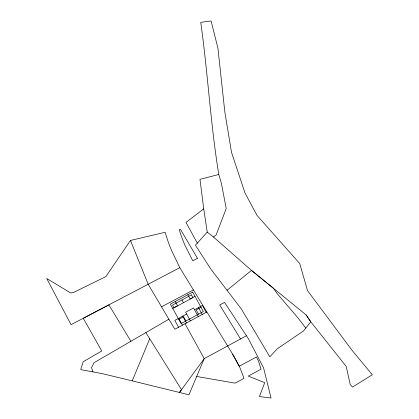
<?xml version="1.0" encoding="UTF-8"?>
<svg xmlns="http://www.w3.org/2000/svg" width="419" height="419" viewBox="0 0 419 419"><rect width="100%" height="100%" fill="white"/><g stroke="black" fill="none" stroke-linecap="round" stroke-linejoin="round"><path stroke-width="0.63" d="M130.896 341.291L108.898 304.891L83.281 318.288L101.744 350.981L83.161 361.78L80.731 369.616L101.937 373.559L132.221 380.871L149.703 338.746M130.477 240.448L105.855 276.592L73.43 292.556L70.617 292.96L46.703 278.452L71.068 324.673L179.814 267.662L171.973 251.363A206.667 180.228 -27 0 1 167.919 241.04L165.117 232.294L130.477 240.448L148.211 284.339L174.838 329.261L206.855 311.961M207.232 232.11L195.443 245.215L210.94 269.265L241.402 309.06L269.826 356.805L277.252 348.838L303.513 330.916L310.788 321.823L306.038 314.863L251.484 270.396L213.496 237.039L207.232 232.11L203.718 208.845L199.978 179.322L218.776 174.482C210.537 124.05 207.855 72.943 200.748 22.354L211.082 20.95L217.932 48.201L224.835 112.004L231.508 152.317L245.063 193.154L256.983 215.35L299.779 263.619L307.478 290.545L351.845 350.075L372.297 374.764L352.52 387.104L350.226 384.563L346.235 366.473L310.788 321.823L306.027 314.863M227.108 290.22L251.484 270.396L273.398 288.277L277.2 293.651L297.71 317.612L305.802 328.061M213.496 237.039L216.146 234.928L226.223 208.536L221.373 183.239L218.776 174.482M203.718 208.845L185.989 222.421L197.333 243.114M168.883 319.215L94.045 362.697L91.541 367.704L92.971 371.883M179.814 267.662L232.66 354.196L239.286 366.248L256.491 356.957L258.523 361.215L261.042 369.181L248.237 376.094L264.719 382.688L259.445 396.536L271.041 398.05L263.567 367.803L248.331 338.678L246.435 335.771L204.215 358.633L179.468 392.467L181.516 389.66L145.854 332.597M172.722 308.379L177.541 305.776L175.215 301.549M194.982 296.348L190.168 298.951L187.843 294.725M186.623 313.999L174.786 320.399L178.557 327.249M194.516 309.735L202.408 305.467L206.179 312.323M178.761 319.346L183.574 316.743L185.9 320.97M201.02 307.316L196.202 309.919L198.527 314.145M161.53 306.813L193.426 289.943M196.684 376.471L235.106 383.16L244.047 378.347L239.584 366.782L232.66 354.196M132.221 380.871L188.948 394.792L204.215 358.633L185.025 323.756M246.435 335.771L224.547 302.398L219.75 304.99L240.516 338.976M198.459 307.604L202.23 314.454M198.287 316.591L193.531 307.949L185.643 312.218L190.394 320.854M181.972 299.967L183.48 302.712M182.679 316.13L186.45 322.986M178.73 318.262L182.501 325.118M192.656 292.122L170.397 304.152L181.087 323.573L203.346 311.542L192.656 292.122M191.441 294.85L172.502 305.084L174.011 307.829L192.955 297.595L191.441 294.85M197.469 258.34L192.798 260.807L185.051 245.461A193.761 168.972 -27 0 1 180.599 233.891L179.238 229.628L180.526 229.439L197.469 258.34"/></g></svg>
